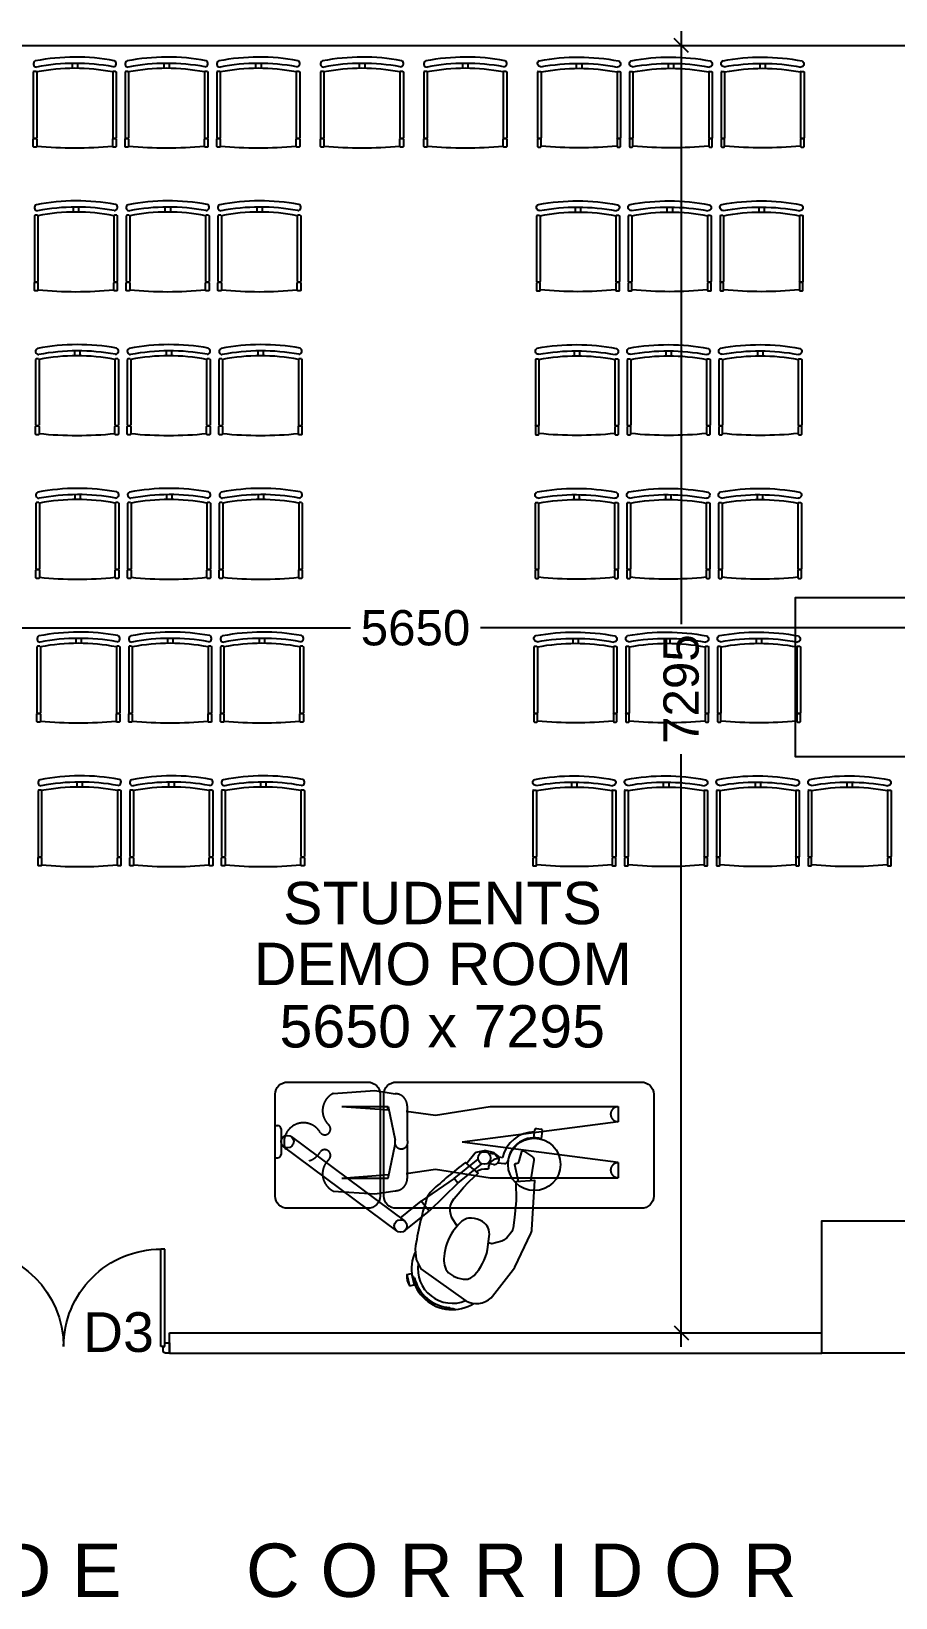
# Model space of a CAD drawing. Extents: x 7620542 to 7843793, y -6476226 to -6093835.
# Drawn here: x 7746069 to 7750969, y -6445795 to -6436919 of the extents above; entities that cross this region are included whole.
import ezdxf
from ezdxf.enums import TextEntityAlignment as Align

# ---------------------------------------------------------------- set-up
doc = ezdxf.new("R2010")
doc.units = 0
doc.header["$LTSCALE"] = 600
doc.header["$MEASUREMENT"] = 0
doc.header["$PDMODE"] = 35
doc.linetypes.add('DASHED', pattern=[0.75, 0.5, -0.25])
doc.layers.get('0').update_dxf_attribs({"linetype": 'CONTINUOUS'})
doc.layers.get('Defpoints').update_dxf_attribs({"linetype": 'CONTINUOUS'})
for name, color, linetype in [('DOOR', 32, 'CONTINUOUS'), ('floor hat', 9, 'CONTINUOUS'), ('furniture', 33, 'CONTINUOUS'), ('joinery', 7, 'CONTINUOUS'), ('LA-column', 3, 'CONTINUOUS'), ('PARTI', 21, 'CONTINUOUS'), ('Room Dim', 1, 'CONTINUOUS'), ('TEXT', 6, 'CONTINUOUS'), ('TXT', 6, 'CONTINUOUS'), ('Walls', 7, 'CONTINUOUS'), ('Working Dim', 5, 'CONTINUOUS')]:
    doc.layers.add(name, color=color, linetype=linetype)
doc.styles.add('ari', font='arial.ttf')
doc.styles.add('ARIAL', font='arial.ttf')
doc.dimstyles.new('int. dim', dxfattribs={"dimtxt": 450, "dimasz": 80, "dimexe": 80, "dimexo": 0, "dimgap": 70, "dimtad": 0, "dimdec": 0, "dimzin": 12, "dimdsep": 46, "dimtxsty": 'ari', "dimblk": 'OBLIQUE', "dimcen": 2, "dimdle": 80, "dimclrd": 256, "dimclre": 256, "dimclrt": 6, "dimadec": 0, "dimazin": 0, "dimtfac": 1, "dimtdec": 0, "dimtix": 1, "dimtmove": 2, "dimatfit": 3, "dimfxl": 1, "dimtolj": 1, "dimtzin": 0, "dimlwd": -1, "dimlwe": -1, "dimarcsym": 0})

# ---------------------------------------------------------------- blocks, each defined once
blk = doc.blocks.new('Z$W@#1275')
at = {"layer": 'DOOR'}
for p, q in [((73, 1500), (0, 1500)), ((0, 1500), (0, 1467)), ((0, 1467), (2, 1467)), ((11, 1456), (11, 1458)), ((11, 1456), (47, 1456)), ((47, 1467), (736, 1467)), ((47, 1467), (47, 1439)), ((47, 1456), (47, 1467)), ((47, 1467), (73, 1467)), ((73, 1467), (73, 1500)), ((736, 1467), (736, 1439)), ((47, 1439), (736, 1439)), ((0, 33), (2, 33)), ((0, 0), (0, 33)), ((73, 0), (0, 0)), ((11, 44), (11, 42)), ((11, 44), (47, 44)), ((47, 61), (736, 61)), ((47, 33), (47, 61)), ((47, 44), (47, 33)), ((47, 33), (736, 33)), ((47, 33), (73, 33)), ((73, 33), (73, 0)), ((736, 33), (736, 61))]:
    blk.add_line(p, q, dxfattribs=at)
for centre, start, end in [((11, 1467), 180, 270), ((11, 33), 90, 180)]:
    blk.add_arc(centre, 9.13, start, end, dxfattribs=at)
at = {"layer": 'DOOR', "color": 145}
for centre, start, end in [((47, 1439), 270, 0), ((47, 61), 0, 90)]:
    blk.add_arc(centre, 689, start, end, dxfattribs=at)
blk = doc.blocks.new('A$C32852038')
at = {"layer": 'furniture', "color": 8}
for p, q in [((-231.7, -54), (-235, -57.2)), ((-235, -430.7), (-235, -57.2)), ((-231.7, -54), (-218.3, -54)), ((-215, -57.2), (-218.3, -54)), ((-215, -430.7), (-215, -57.2)), ((218.3, -54), (215, -57.2)), ((215, -430.7), (215, -57.2)), ((218.3, -54), (231.7, -54)), ((235, -57.2), (231.7, -54)), ((235, -430.7), (235, -57.2)), ((-231.7, -434), (-235, -430.7)), ((-231.7, -434), (-218.3, -434)), ((-218.3, -434), (-215, -430.7)), ((218.3, -434), (215, -430.7)), ((218.3, -434), (231.7, -434)), ((231.7, -434), (235, -430.7)), ((-15.7, -479.2), (-15.7, -451.1)), ((14.8, -479.2), (14.8, -451.1))]:
    blk.add_line(p, q, dxfattribs=at)
for points in [[(-235, -50.7), (-235, -7.2), (-231.7, -4), (-218.3, -4), (-215, -7.2), (-215, -50.7), (-218.3, -54), (-231.7, -54)], [(215, -50.7), (215, -7.2), (218.3, -4), (231.7, -4), (235, -7.2), (235, -50.7), (231.7, -54), (218.3, -54)]]:
    blk.add_lwpolyline(points, close=True, dxfattribs=at)
for centre, radius, start, end in [((0, -2191.6), 2191.6, 84.36999, 95.63001), ((0, 692.7), 1143.8, 259.16569, 280.83431), ((-217.4, -477.9), 18, 89.44312, 247.64656), ((-4.7, 698.8), 1213.3, 259.57711, 280.84799), ((-4.7, 698.8), 1178, 259.5839, 280.82925), ((216.8, -476.2), 18, 292.35344, 90.55688)]:
    blk.add_arc(centre, radius, start, end, dxfattribs=at)
blk = doc.blocks.new('A$C273B71EE')
at = {"layer": 'floor hat', "ltscale": 0.75}
blk.add_line((1369.8, -182), (1369.8, -199.9), dxfattribs=at)
at = {"layer": 'furniture', "color": 8}
for p, q in [((1019.4, 848.3), (1079.3, 845.3)), ((1049.6, 836.7), (1050.1, 846.7)), ((1232.9, 681.7), (1242.6, 684)), ((1258.2, 724.9), (1233.9, 719)), ((1248.2, 660.7), (1233.9, 719)), ((1272.4, 666.7), (1248.2, 660.7)), ((1272.4, 666.7), (1258.2, 724.9))]:
    blk.add_line(p, q, dxfattribs=at)
at = {"layer": 'furniture'}
for p, q in [((1283.4, 441.5), (1157.3, 339.2)), ((1906.9, 8), (1323.3, 442.4)), ((1008.4, 195.8), (1157.3, 339.2)), ((1157.3, 339.2), (1198.2, 288.7)), ((1305.5, 375.7), (1198.2, 288.7)), ((1868.1, -44.1), (1284.5, 390.2)), ((1027.3, 172.5), (1198.2, 288.7)), ((842.7, 167.9), (183.4, 167.9)), ((1008.4, 195.8), (885, 95.7)), ((1027.3, 172.5), (903.9, 72.4)), ((1008.4, 195.8), (1027.3, 172.5)), ((183.4, 89.8), (987, -15.2)), ((802.4, 90.2), (768.1, 94.6)), ((825.7, 99), (857.9, 94.9)), ((798.6, 60.5), (778.5, 63)), ((819, 46.2), (851.2, 42.1)), ((1920, -83.4), (1920, 47.3)), ((1950, 64.4), (1937.2, 64.4)), ((183.4, -120.3), (987, -15.2)), ((578.1, -33.3), (572.9, -74.1)), ((617.8, -38.3), (612.6, -79.2)), ((604.6, -85.4), (579.1, -82.1)), ((1950, -100.6), (1937.2, -100.6)), ((842.7, -198.4), (183.4, -198.4))]:
    blk.add_line(p, q, dxfattribs=at)
at = {"layer": 'furniture', "linetype": 'DASHED'}
for p, q in [((1436.7, 251.3), (1332.6, 234.8)), ((1651.2, 236.2), (1436.7, 251.3)), ((183.4, 89.8), (183.4, 167.9)), ((1124.7, 124.3), (842.7, 167.9)), ((1270.1, -0.2), (1270.1, 172.3)), ((1369, 169.4), (1332.6, -3.7)), ((1607.4, 169.4), (1365.1, 151.2)), ((1607.4, 169.4), (1369, 169.4)), ((1274.8, 145.1), (1124.7, 124.3)), ((1270.1, -202.7), (1270.1, -29.8)), ((1369, -199.9), (1332.5, -26.5)), ((183.4, -198.4), (183.4, -120.3)), ((1124.7, -154.8), (842.7, -198.4)), ((1274.8, -175.6), (1124.7, -154.8)), ((1607.4, -199.9), (1365.1, -181.7)), ((1607.4, -199.9), (1369, -199.9)), ((1436.7, -281.8), (1332.6, -265.2)), ((1651.2, -266.7), (1436.7, -281.8))]:
    blk.add_line(p, q, dxfattribs=at)
at = {"layer": 'furniture', "color": 8}
for points in [[(1012.1, 416.7), (1030.3, 389.3), (1041.4, 370.4), (1046.8, 349.1, -0.246109), (1029.5, 276.9), (1028, 275.1), (1008, 250.1), (980.6, 218.8), (955, 191.4), (923.5, 161.8), (904.9, 144.2), (970.2, 89.9, 0.025572), (1142.6, 234.4, 0.12826), (1169.8, 277, 0.043408), (1228.9, 534.9), (1223.2, 589.6), (1200.3, 637.2), (968, 801.7, 0.327906), (837.9, 786.2), (830.7, 777.4), (721.8, 638.3, 0.054318), (716.1, 629.1), (632.9, 455.6, 0.097498), (628.1, 436.9), (613.2, 182), (711.1, 188.6), (708.5, 284.9), (716.4, 372), (723.6, 425.2, -0.141399), (734.8, 450.6), (757.5, 477.7, -0.153306), (782.7, 493.8), (833.9, 507.7), (850.9, 503.5)], [(1035.2, 444.3, 0.128062), (1079.6, 573.2, 0.215717), (1058.1, 658.3), (1031.4, 674.2), (1011.1, 682.7), (981.1, 690.5, 0.242433), (925.4, 671, 0.136513), (855.7, 538.3), (847.3, 470.3, 0.297129), (882.6, 393.3, 0.138986), (938.2, 375.7, 0.105167), (970.3, 381), (989.2, 392.1), (1005.8, 409), (1034.8, 444.4)], [(696.7, 187.3), (715.4, 101.5, -0.445833), (710.4, 94.5), (708.2, 94.3, 0.30427), (693.5, 81.9), (679.3, 32.6, -0.509983), (670.5, 29.4), (625.1, 60.3, -0.292523), (617.7, 77.4), (635.3, 183.2)], [(964.8, 94.2), (922.2, 41.8, -0.166504), (914, 36.7), (872.5, 27, -0.116666), (865.6, 27), (829, 35.8, -0.181583), (820.3, 41.7), (805.1, 63.2, -0.566275), (808.5, 71, 0.372711), (851.5, 119, -0.458371), (857.3, 123.8, 0.210622), (912.6, 137.9)]]:
    blk.add_lwpolyline(points, format="xyb", dxfattribs=at)
at = {"layer": 'furniture'}
for points in [[(0, -262.5), (0, 262.5, -0.414214), (62.5, 325), (1327.5, 325, -0.414214), (1390, 262.5), (1390, -262.5, -0.414214), (1327.5, -325), (62.5, -325, -0.414214)], [(1950, -262.5, -0.414214), (1887.5, -325), (1472.5, -325, -0.414214), (1410, -262.5), (1410, 262.5, -0.414214), (1472.5, 325), (1887.5, 325, -0.414214), (1950, 262.5)]]:
    blk.add_lwpolyline(points, format="xyb", close=True, dxfattribs=at)
for centre, radius in [((1303.9, 416.3), 32.5), ((615.1, 99), 135), ((872.4, 66.2), 32.1), ((1887.5, -18.1), 32.5)]:
    blk.add_circle(centre, radius, dxfattribs=at)
at = {"layer": 'furniture', "color": 8}
for centre, radius, start, end in [((1037.9, 637.1), 210, 334.62117, 121.95456), ((1037.9, 637.1), 177.5, 351.26665, 112.74282), ((1053.8, 934.2), 92.5, 248.14148, 285.99077), ((1037.9, 637.1), 200, 12.904, 86.66602), ((1326, 710.6), 92.5, 174.81243, 212.66172), ((1180.3, 675), 92.5, 354.81243, 32.66172)]:
    blk.add_arc(centre, radius, start, end, dxfattribs=at)
at = {"layer": 'furniture', "linetype": 'DASHED'}
for centre, radius, start, end in [((183.4, 128.9), 38.4, 270, 90), ((1332.6, 172.3), 62.5, 90, 180), ((1606.9, 147.3), 99.3, 318.51156, 63.48915), ((1709.5, 44.8), 46.3, 127.5254, 151.04949), ((1804.8, -15.2), 100, 209.30373, 150.69627), ((1300.6, -15), 33.9, 340.23746, 205.92527), ((1694.9, 52.8), 29.7, 150.89968, 319.95629), ((1694.9, -83.3), 29.7, 40.04371, 209.10032), ((183.4, -159.4), 38.4, 270, 90), ((1606.9, -177.8), 99.3, 296.51085, 48.46965), ((1709.5, -75.3), 46.3, 208.95051, 232.4746), ((1332.6, -202.7), 62.5, 180, 270)]:
    blk.add_arc(centre, radius, start, end, dxfattribs=at)
at = {"layer": 'furniture'}
for centre, radius, start, end in [((615.1, 99), 137.3, 254.36423, 352.74022), ((766.2, 79.7), 15, 82.74022, 172.74022), ((822.3, 72.6), 26.6, 82.74022, 262.74022), ((615.1, 99), 167.3, 269.60618, 347.59615), ((1937.2, 47.3), 17.2, 90, 180), ((580, -75), 7.13, 172.74022, 262.74022), ((605.5, -78.3), 7.13, 262.74022, 352.74022), ((1937.2, -83.4), 17.2, 180, 270)]:
    blk.add_arc(centre, radius, start, end, dxfattribs=at)
blk = doc.blocks.new('_Oblique')
at = {"color": 0, "linetype": 'ByBlock', "lineweight": -2}
blk.add_line((-0.5, -0.5), (0.5, 0.5), dxfattribs=at)
blk = doc.blocks.new('*D2303')
at = {"layer": 'Defpoints', "color": 0, "transparency": 16777216}
for p in [(7745421.6, -6439994.5, 3.4), (7751072.1, -6439994.5, 3.4), (7751072.1, -6440299.8)]:
    blk.add_point(p, dxfattribs=at)
at = {"layer": 'Working Dim', "transparency": 16777216}
for p, q in [((7745421.6, -6439994.5), (7745421.6, -6440379.8)), ((7751072.1, -6439994.5), (7751072.1, -6440379.8)), ((7745341.6, -6440299.8), (7747878.6, -6440299.8)), ((7751152.1, -6440299.8), (7748615.2, -6440299.8))]:
    blk.add_line(p, q, dxfattribs=at)
at = {"layer": 'Working Dim', "transparency": 16777216, "xscale": 80, "yscale": 80, "zscale": 80, "rotation": 180}
blk.add_blockref('_Oblique', (7745421.6, -6440299.8), dxfattribs=at)
at = {"layer": 'Working Dim', "transparency": 16777216, "xscale": 80, "yscale": 80, "zscale": 80}
blk.add_blockref('_Oblique', (7751072.1, -6440299.8), dxfattribs=at)
at = {"layer": 'Working Dim', "color": 6, "transparency": 16777216, "insert": (7748246.9, -6440299.8), "char_height": 200, "attachment_point": 5, "style": 'ari'}
blk.add_mtext('\\A1;5650', dxfattribs=at)
blk = doc.blocks.new('*D2304')
at = {"layer": 'Defpoints', "color": 0, "transparency": 16777216}
for p in [(7749264.6, -6436998.7, 3.4), (7749753.4, -6436998.7), (7749264.6, -6444293.7, -0.7)]:
    blk.add_point(p, dxfattribs=at)
at = {"layer": 'Working Dim', "transparency": 16777216}
for p, q in [((7749753.4, -6436918.7), (7749753.4, -6440277.6)), ((7749264.6, -6436998.7), (7749833.4, -6436998.7)), ((7749753.4, -6444373.7), (7749753.4, -6441014.8)), ((7749264.6, -6444293.7), (7749833.4, -6444293.7))]:
    blk.add_line(p, q, dxfattribs=at)
at = {"layer": 'Working Dim', "transparency": 16777216, "xscale": 80, "yscale": 80, "zscale": 80}
for p, rotation in [((7749753.4, -6436998.7), 90), ((7749753.4, -6444293.7), 270)]:
    blk.add_blockref('_Oblique', p, dxfattribs=dict(at, rotation=rotation))
at = {"layer": 'Working Dim', "color": 6, "transparency": 16777216, "insert": (7749753.4, -6440646.2), "char_height": 200, "attachment_point": 5, "rotation": 90, "style": 'ari'}
blk.add_mtext('\\A1;7295', dxfattribs=at)

msp = doc.modelspace()

# ---------------------------------------------------------------- linework, layer by layer
at = {"layer": 'LA-column', "color": 2, "elevation": -13.799}
msp.add_lwpolyline([(7751298.974, -6441028.875), (7751298.974, -6440128.875), (7750398.974, -6440128.875), (7750398.974, -6441028.875)], close=True, dxfattribs=at)
at = {"layer": 'LA-column', "color": 2, "elevation": -12.548, "flags": 128}
msp.add_lwpolyline([(7751299.151, -6443658.804), (7751299.151, -6444408.804), (7750549.151, -6444408.804), (7750549.151, -6443658.804)], close=True, dxfattribs=at)
at = {"layer": 'PARTI', "color": 7, "linetype": 'Continuous'}
for p, q in [((7746852.148, -6444293.7, -22.81), (7750549.151, -6444293.7, -22.81)), ((7746852.148, -6444408.7, -22.81), (7746852.148, -6444293.7, -22.81)), ((7746852.148, -6444408.7, -22.81), (7750549.151, -6444408.7, -22.81))]:
    msp.add_line(p, q, dxfattribs=at)
at = {"layer": 'Walls'}
msp.add_line((7745421.649, -6436998.699, -22.81), (7751069.153, -6436998.699, -22.81), dxfattribs=at)

# ---------------------------------------------------------------- block references
at = {"layer": 'DOOR', "xscale": -0.8000117540359497, "yscale": 0.8000117540359497, "zscale": 0.8000117540359497, "rotation": 270}
msp.add_blockref('Z$W@#1275', (7745652.148, -6444408.7, -22.81), dxfattribs=at)
at = {"layer": 'furniture', "rotation": 180}
for p in [(7746315.376, -6437579.445, -22.81), (7746835.376, -6437579.445, -22.81), (7747355.376, -6437579.445, -22.81), (7747943.149, -6437579.445, -22.81), (7748528.649, -6437579.445, -22.81), (7746321.685, -6438394.008, -22.81), (7746841.685, -6438394.008, -22.81), (7747361.685, -6438394.008, -22.81), (7746327.994, -6439208.572, -22.81), (7746847.994, -6439208.572, -22.81), (7747367.994, -6439208.572, -22.81), (7746329.802, -6440023.144, -22.81), (7746849.802, -6440023.144, -22.81), (7747369.802, -6440023.144, -22.81), (7746336.111, -6440837.707, -22.81), (7746856.111, -6440837.707, -22.81), (7747376.111, -6440837.707, -22.81), (7746342.42, -6441652.271, -22.81), (7746862.42, -6441652.271, -22.81), (7747382.42, -6441652.271, -22.81)]:
    msp.add_blockref('A$C32852038', p, dxfattribs=at)
at = {"layer": 'furniture', "xscale": -1, "rotation": 180}
for p in [(7749174.145, -6437579.445, -22.81), (7749694.145, -6437579.445, -22.81), (7750214.145, -6437579.445, -22.81), (7749167.836, -6438394.008, -22.81), (7749687.836, -6438394.008, -22.81), (7750207.836, -6438394.008, -22.81), (7749161.526, -6439208.572, -22.81), (7749681.526, -6439208.572, -22.81), (7750201.526, -6439208.572, -22.81), (7749159.718, -6440023.144, -22.81), (7749679.718, -6440023.144, -22.81), (7750199.718, -6440023.144, -22.81), (7749153.409, -6440837.707, -22.81), (7749673.409, -6440837.707, -22.81), (7750193.409, -6440837.707, -22.81), (7749147.1, -6441652.271, -22.81), (7749667.1, -6441652.271, -22.81), (7750187.1, -6441652.271, -22.81), (7750707.1, -6441652.271, -22.81)]:
    msp.add_blockref('A$C32852038', p, dxfattribs=at)
at = {"layer": 'furniture', "xscale": 1.100000001490116, "yscale": 1.100000001490116, "zscale": 1.100000001490116, "rotation": 180}
msp.add_blockref('A$C273B71EE', (7749596.845, -6443230.506, -22.81), dxfattribs=at)

# ---------------------------------------------------------------- texts
at = {"layer": 'joinery', "style": 'ari'}
msp.add_text('D3', height=225, dxfattribs=at).set_placement((7746562.97, -6444402.196, -22.81), align=Align.CENTER)
at = {"layer": 'Room Dim', "style": 'ARIAL'}
msp.add_text('5650 x 7295', height=240, dxfattribs=at).set_placement((7748398.514, -6442676.883, -22.81), align=Align.CENTER)
at = {"layer": 'TEXT', "color": 7, "style": 'ARIAL'}
for s, p in [('STUDENTS', (7748399.46, -6441978.15, -22.81)), ('DEMO ROOM', (7748401.514, -6442323.288, -22.81))]:
    msp.add_text(s, height=240, dxfattribs=at).set_placement(p, align=Align.CENTER)
at = {"layer": 'TXT', "color": 7, "style": 'ARIAL'}
msp.add_text('2.40 M      W I D E      C O R R I D O R', height=302.4, dxfattribs=at).set_placement((7746768.93, -6445790.397, -22.81), align=Align.CENTER)

# ---------------------------------------------------------------- dimensions: what is measured, and where the dimension line sits
at = {"layer": 'Working Dim'}
dim = msp.add_linear_dim(base=(7749753.396, -6436998.699, -22.81), p1=(7749264.607, -6444293.7, -23.541), p2=(7749264.607, -6436998.699, -19.389), angle=90, dimstyle='int. dim', override={"dimtxt": 200}, dxfattribs=at)
dim.commit()
dim.dimension.update_dxf_attribs({"geometry": '*D2304', "text_midpoint": (7749753.396, -6440646.199, -22.81)})
dim = msp.add_linear_dim(base=(7751072.148, -6440299.807, -22.81), p1=(7745421.649, -6439994.477, -19.389), p2=(7751072.148, -6439994.47, -19.389), dimstyle='int. dim', override={"dimtxt": 200}, dxfattribs=at)
dim.commit()
dim.dimension.update_dxf_attribs({"geometry": '*D2303', "text_midpoint": (7748246.898, -6440299.807, -22.81)})

doc.saveas('drawing.dxf')
